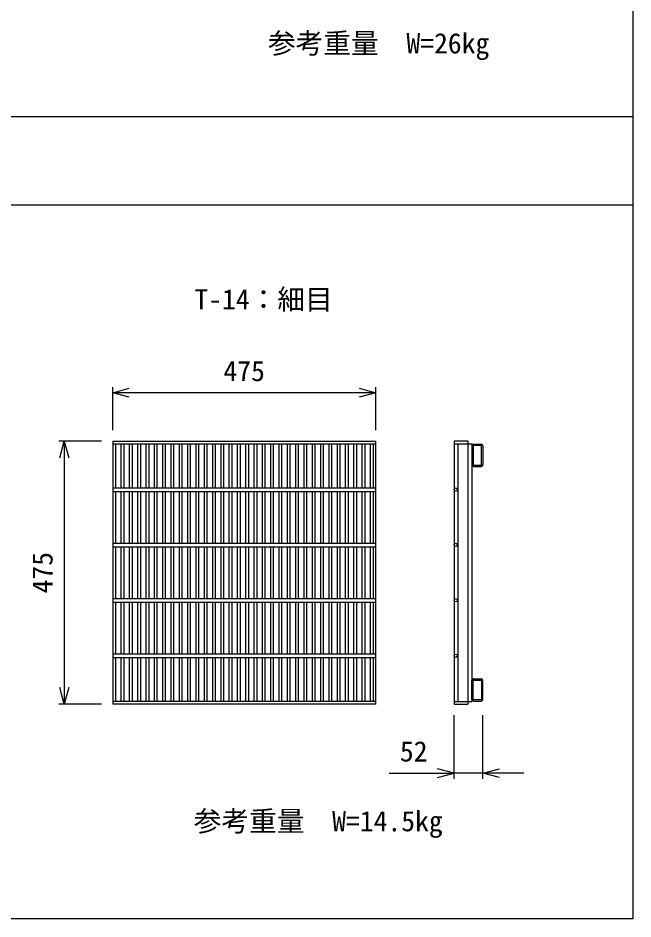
# Model space of a CAD drawing. Units: millimetres, scale not verified. Extents: x 12 to 21012, y 0 to 14850.
# Drawn here: x 7252 to 8362, y 1873 to 3500 of the extents above; entities that cross this region are included whole.
import ezdxf
from ezdxf.enums import TextEntityAlignment as Align

# ---------------------------------------------------------------- set-up
doc = ezdxf.new("R2010")
doc.units = ezdxf.units.MM
doc.header["$LTSCALE"] = 25
for name, color, linetype, lineweight in [('DIM', 7, 'Continuous', 25), ('HATCH', 6, 'Continuous', 25), ('TXT', 7, 'Continuous', 25)]:
    doc.layers.add(name, color=color, linetype=linetype, lineweight=lineweight)
doc.styles.add('ＭＳ ゴシック', font='')
doc.styles.get('ＭＳ ゴシック').set_extended_font_data('MS Gothic')

msp = doc.modelspace()

# ---------------------------------------------------------------- linework, layer by layer
at = {"layer": 'DIM'}
for p, q in [((7423.14, 2755.76), (7423.14, 2833.26)), ((7898.14, 2755.76), (7898.14, 2833.26)), ((7423.14, 2823.26), (7453.14, 2831.3)), ((7898.14, 2823.26), (7423.14, 2823.26)), ((7453.14, 2815.22), (7423.14, 2823.26)), ((7868.14, 2831.3), (7898.14, 2823.26)), ((7898.14, 2823.26), (7868.14, 2815.22)), ((7403.14, 2735.76), (7325.64, 2735.76)), ((7327.6, 2705.76), (7335.64, 2735.76)), ((7335.64, 2735.76), (7335.64, 2260.76)), ((7335.64, 2735.76), (7343.68, 2705.76)), ((7335.64, 2260.76), (7327.6, 2290.76)), ((7343.68, 2290.76), (7335.64, 2260.76)), ((7403.14, 2260.76), (7325.64, 2260.76)), ((8039.46, 2126.04), (8039.46, 2240.76)), ((8091.46, 2126.04), (8091.46, 2240.76)), ((7922.2, 2136.04), (8039.46, 2136.04)), ((8039.46, 2136.04), (8009.46, 2144.08)), ((8009.46, 2128), (8039.46, 2136.04)), ((8091.46, 2136.04), (8039.46, 2136.04)), ((8091.46, 2136.04), (8121.46, 2144.08)), ((8165.42, 2136.04), (8091.46, 2136.04)), ((8121.46, 2128), (8091.46, 2136.04))]:
    msp.add_line(p, q, dxfattribs=at)
at = {"layer": 'HATCH'}
for p, q in [((7423.14, 2735.76), (7898.14, 2735.76)), ((7423.14, 2735.76), (7423.14, 2260.76)), ((7898.14, 2260.76), (7898.14, 2735.76)), ((8039.46, 2735.76), (8039.46, 2260.76)), ((8064.46, 2735.76), (8039.46, 2735.76)), ((8064.46, 2735.76), (8064.46, 2260.76)), ((7423.14, 2731.26), (7898.14, 2731.26)), ((7428.14, 2731.26), (7428.14, 2651.76)), ((7438.14, 2731.26), (7438.14, 2651.76)), ((7443.14, 2731.26), (7443.14, 2651.76)), ((7453.14, 2731.26), (7453.14, 2651.76)), ((7458.14, 2731.26), (7458.14, 2651.76)), ((7468.14, 2731.26), (7468.14, 2651.76)), ((7473.14, 2731.26), (7473.14, 2651.76)), ((7483.14, 2731.26), (7483.14, 2651.76)), ((7488.14, 2731.26), (7488.14, 2651.76)), ((7498.14, 2731.26), (7498.14, 2651.76)), ((7503.14, 2731.26), (7503.14, 2651.76)), ((7513.14, 2731.26), (7513.14, 2651.76)), ((7518.14, 2731.26), (7518.14, 2651.76)), ((7528.14, 2731.26), (7528.14, 2651.76)), ((7533.14, 2731.26), (7533.14, 2651.76)), ((7543.14, 2731.26), (7543.14, 2651.76)), ((7548.14, 2731.26), (7548.14, 2651.76)), ((7558.14, 2731.26), (7558.14, 2651.76)), ((7563.14, 2731.26), (7563.14, 2651.76)), ((7573.14, 2731.26), (7573.14, 2651.76)), ((7578.14, 2731.26), (7578.14, 2651.76)), ((7588.14, 2731.26), (7588.14, 2651.76)), ((7593.14, 2731.26), (7593.14, 2651.76)), ((7603.14, 2731.26), (7603.14, 2651.76)), ((7608.14, 2731.26), (7608.14, 2651.76)), ((7618.14, 2731.26), (7618.14, 2651.76)), ((7623.14, 2731.26), (7623.14, 2651.76)), ((7633.14, 2731.26), (7633.14, 2651.76)), ((7638.14, 2731.26), (7638.14, 2651.76)), ((7648.14, 2731.26), (7648.14, 2651.76)), ((7653.14, 2731.26), (7653.14, 2651.76)), ((7663.14, 2731.26), (7663.14, 2651.76)), ((7668.14, 2731.26), (7668.14, 2651.76)), ((7678.14, 2731.26), (7678.14, 2651.76)), ((7683.14, 2731.26), (7683.14, 2651.76)), ((7693.14, 2731.26), (7693.14, 2651.76)), ((7698.14, 2731.26), (7698.14, 2651.76)), ((7708.14, 2731.26), (7708.14, 2651.76)), ((7713.14, 2731.26), (7713.14, 2651.76)), ((7723.14, 2731.26), (7723.14, 2651.76)), ((7728.14, 2731.26), (7728.14, 2651.76)), ((7738.14, 2731.26), (7738.14, 2651.76)), ((7743.14, 2731.26), (7743.14, 2651.76)), ((7753.14, 2731.26), (7753.14, 2651.76)), ((7758.14, 2731.26), (7758.14, 2651.76)), ((7768.14, 2731.26), (7768.14, 2651.76)), ((7773.14, 2731.26), (7773.14, 2651.76)), ((7783.14, 2731.26), (7783.14, 2651.76)), ((7788.14, 2731.26), (7788.14, 2651.76)), ((7798.14, 2731.26), (7798.14, 2651.76)), ((7803.14, 2731.26), (7803.14, 2651.76)), ((7813.14, 2731.26), (7813.14, 2651.76)), ((7818.14, 2731.26), (7818.14, 2651.76)), ((7828.14, 2731.26), (7828.14, 2651.76)), ((7833.14, 2731.26), (7833.14, 2651.76)), ((7843.14, 2731.26), (7843.14, 2651.76)), ((7848.14, 2731.26), (7848.14, 2651.76)), ((7858.14, 2731.26), (7858.14, 2651.76)), ((7863.14, 2731.26), (7863.14, 2651.76)), ((7873.14, 2731.26), (7873.14, 2651.76)), ((7878.14, 2731.26), (7878.14, 2651.76)), ((7888.14, 2731.26), (7888.14, 2651.76)), ((7893.14, 2731.26), (7893.14, 2651.76)), ((8039.46, 2731.26), (8071.46, 2731.26)), ((8046.46, 2731.26), (8046.46, 2265.26)), ((8071.46, 2731.26), (8071.46, 2265.26)), ((8071.46, 2727.26), (8071.46, 2693.26)), ((8089.16, 2727.96), (8073.76, 2727.96)), ((8073.76, 2727.96), (8073.76, 2692.56)), ((8074.46, 2730.26), (8088.46, 2730.26)), ((8089.16, 2692.56), (8089.16, 2727.96)), ((8091.46, 2727.26), (8091.46, 2693.26)), ((8073.76, 2692.56), (8089.16, 2692.56)), ((8074.46, 2690.26), (8088.46, 2690.26)), ((7423.14, 2651.76), (7898.14, 2651.76)), ((7423.14, 2644.76), (7898.14, 2644.76)), ((7428.14, 2644.76), (7428.14, 2551.76)), ((7438.14, 2644.76), (7438.14, 2551.76)), ((7443.14, 2644.76), (7443.14, 2551.76)), ((7453.14, 2644.76), (7453.14, 2551.76)), ((7458.14, 2644.76), (7458.14, 2551.76)), ((7468.14, 2644.76), (7468.14, 2551.76)), ((7473.14, 2644.76), (7473.14, 2551.76)), ((7483.14, 2644.76), (7483.14, 2551.76)), ((7488.14, 2644.76), (7488.14, 2551.76)), ((7498.14, 2644.76), (7498.14, 2551.76)), ((7503.14, 2644.76), (7503.14, 2551.76)), ((7513.14, 2644.76), (7513.14, 2551.76)), ((7518.14, 2644.76), (7518.14, 2551.76)), ((7528.14, 2644.76), (7528.14, 2551.76)), ((7533.14, 2644.76), (7533.14, 2551.76)), ((7543.14, 2644.76), (7543.14, 2551.76)), ((7548.14, 2644.76), (7548.14, 2551.76)), ((7558.14, 2644.76), (7558.14, 2551.76)), ((7563.14, 2644.76), (7563.14, 2551.76)), ((7573.14, 2644.76), (7573.14, 2551.76)), ((7578.14, 2644.76), (7578.14, 2551.76)), ((7588.14, 2644.76), (7588.14, 2551.76)), ((7593.14, 2644.76), (7593.14, 2551.76)), ((7603.14, 2644.76), (7603.14, 2551.76)), ((7608.14, 2644.76), (7608.14, 2551.76)), ((7618.14, 2644.76), (7618.14, 2551.76)), ((7623.14, 2644.76), (7623.14, 2551.76)), ((7633.14, 2644.76), (7633.14, 2551.76)), ((7638.14, 2644.76), (7638.14, 2551.76)), ((7648.14, 2644.76), (7648.14, 2551.76)), ((7653.14, 2644.76), (7653.14, 2551.76)), ((7663.14, 2644.76), (7663.14, 2551.76)), ((7668.14, 2644.76), (7668.14, 2551.76)), ((7678.14, 2644.76), (7678.14, 2551.76)), ((7683.14, 2644.76), (7683.14, 2551.76)), ((7693.14, 2644.76), (7693.14, 2551.76)), ((7698.14, 2644.76), (7698.14, 2551.76)), ((7708.14, 2644.76), (7708.14, 2551.76)), ((7713.14, 2644.76), (7713.14, 2551.76)), ((7723.14, 2644.76), (7723.14, 2551.76)), ((7728.14, 2644.76), (7728.14, 2551.76)), ((7738.14, 2644.76), (7738.14, 2551.76)), ((7743.14, 2644.76), (7743.14, 2551.76)), ((7753.14, 2644.76), (7753.14, 2551.76)), ((7758.14, 2644.76), (7758.14, 2551.76)), ((7768.14, 2644.76), (7768.14, 2551.76)), ((7773.14, 2644.76), (7773.14, 2551.76)), ((7783.14, 2644.76), (7783.14, 2551.76)), ((7788.14, 2644.76), (7788.14, 2551.76)), ((7798.14, 2644.76), (7798.14, 2551.76)), ((7803.14, 2644.76), (7803.14, 2551.76)), ((7813.14, 2644.76), (7813.14, 2551.76)), ((7818.14, 2644.76), (7818.14, 2551.76)), ((7828.14, 2644.76), (7828.14, 2551.76)), ((7833.14, 2644.76), (7833.14, 2551.76)), ((7843.14, 2644.76), (7843.14, 2551.76)), ((7848.14, 2644.76), (7848.14, 2551.76)), ((7858.14, 2644.76), (7858.14, 2551.76)), ((7863.14, 2644.76), (7863.14, 2551.76)), ((7873.14, 2644.76), (7873.14, 2551.76)), ((7878.14, 2644.76), (7878.14, 2551.76)), ((7888.14, 2644.76), (7888.14, 2551.76)), ((7893.14, 2644.76), (7893.14, 2551.76)), ((7423.14, 2551.76), (7898.14, 2551.76)), ((7423.14, 2544.76), (7898.14, 2544.76)), ((7428.14, 2544.76), (7428.14, 2451.76)), ((7438.14, 2544.76), (7438.14, 2451.76)), ((7443.14, 2544.76), (7443.14, 2451.76)), ((7453.14, 2544.76), (7453.14, 2451.76)), ((7458.14, 2544.76), (7458.14, 2451.76)), ((7468.14, 2544.76), (7468.14, 2451.76)), ((7473.14, 2544.76), (7473.14, 2451.76)), ((7483.14, 2544.76), (7483.14, 2451.76)), ((7488.14, 2544.76), (7488.14, 2451.76)), ((7498.14, 2544.76), (7498.14, 2451.76)), ((7503.14, 2544.76), (7503.14, 2451.76)), ((7513.14, 2544.76), (7513.14, 2451.76)), ((7518.14, 2544.76), (7518.14, 2451.76)), ((7528.14, 2544.76), (7528.14, 2451.76)), ((7533.14, 2544.76), (7533.14, 2451.76)), ((7543.14, 2544.76), (7543.14, 2451.76)), ((7548.14, 2544.76), (7548.14, 2451.76)), ((7558.14, 2544.76), (7558.14, 2451.76)), ((7563.14, 2544.76), (7563.14, 2451.76)), ((7573.14, 2544.76), (7573.14, 2451.76)), ((7578.14, 2544.76), (7578.14, 2451.76)), ((7588.14, 2544.76), (7588.14, 2451.76)), ((7593.14, 2544.76), (7593.14, 2451.76)), ((7603.14, 2544.76), (7603.14, 2451.76)), ((7608.14, 2544.76), (7608.14, 2451.76)), ((7618.14, 2544.76), (7618.14, 2451.76)), ((7623.14, 2544.76), (7623.14, 2451.76)), ((7633.14, 2544.76), (7633.14, 2451.76)), ((7638.14, 2544.76), (7638.14, 2451.76)), ((7648.14, 2544.76), (7648.14, 2451.76)), ((7653.14, 2544.76), (7653.14, 2451.76)), ((7663.14, 2544.76), (7663.14, 2451.76)), ((7668.14, 2544.76), (7668.14, 2451.76)), ((7678.14, 2544.76), (7678.14, 2451.76)), ((7683.14, 2544.76), (7683.14, 2451.76)), ((7693.14, 2544.76), (7693.14, 2451.76)), ((7698.14, 2544.76), (7698.14, 2451.76)), ((7708.14, 2544.76), (7708.14, 2451.76)), ((7713.14, 2544.76), (7713.14, 2451.76)), ((7723.14, 2544.76), (7723.14, 2451.76)), ((7728.14, 2544.76), (7728.14, 2451.76)), ((7738.14, 2544.76), (7738.14, 2451.76)), ((7743.14, 2544.76), (7743.14, 2451.76)), ((7753.14, 2544.76), (7753.14, 2451.76)), ((7758.14, 2544.76), (7758.14, 2451.76)), ((7768.14, 2544.76), (7768.14, 2451.76)), ((7773.14, 2544.76), (7773.14, 2451.76)), ((7783.14, 2544.76), (7783.14, 2451.76)), ((7788.14, 2544.76), (7788.14, 2451.76)), ((7798.14, 2544.76), (7798.14, 2451.76)), ((7803.14, 2544.76), (7803.14, 2451.76)), ((7813.14, 2544.76), (7813.14, 2451.76)), ((7818.14, 2544.76), (7818.14, 2451.76)), ((7828.14, 2544.76), (7828.14, 2451.76)), ((7833.14, 2544.76), (7833.14, 2451.76)), ((7843.14, 2544.76), (7843.14, 2451.76)), ((7848.14, 2544.76), (7848.14, 2451.76)), ((7858.14, 2544.76), (7858.14, 2451.76)), ((7863.14, 2544.76), (7863.14, 2451.76)), ((7873.14, 2544.76), (7873.14, 2451.76)), ((7878.14, 2544.76), (7878.14, 2451.76)), ((7888.14, 2544.76), (7888.14, 2451.76)), ((7893.14, 2544.76), (7893.14, 2451.76)), ((7423.14, 2451.76), (7898.14, 2451.76)), ((7423.14, 2444.76), (7898.14, 2444.76)), ((7428.14, 2444.76), (7428.14, 2351.76)), ((7438.14, 2444.76), (7438.14, 2351.76)), ((7443.14, 2444.76), (7443.14, 2351.76)), ((7453.14, 2444.76), (7453.14, 2351.76)), ((7458.14, 2444.76), (7458.14, 2351.76)), ((7468.14, 2444.76), (7468.14, 2351.76)), ((7473.14, 2444.76), (7473.14, 2351.76)), ((7483.14, 2444.76), (7483.14, 2351.76)), ((7488.14, 2444.76), (7488.14, 2351.76)), ((7498.14, 2444.76), (7498.14, 2351.76)), ((7503.14, 2444.76), (7503.14, 2351.76)), ((7513.14, 2444.76), (7513.14, 2351.76)), ((7518.14, 2444.76), (7518.14, 2351.76)), ((7528.14, 2444.76), (7528.14, 2351.76)), ((7533.14, 2444.76), (7533.14, 2351.76)), ((7543.14, 2444.76), (7543.14, 2351.76)), ((7548.14, 2444.76), (7548.14, 2351.76)), ((7558.14, 2444.76), (7558.14, 2351.76)), ((7563.14, 2444.76), (7563.14, 2351.76)), ((7573.14, 2444.76), (7573.14, 2351.76)), ((7578.14, 2444.76), (7578.14, 2351.76)), ((7588.14, 2444.76), (7588.14, 2351.76)), ((7593.14, 2444.76), (7593.14, 2351.76)), ((7603.14, 2444.76), (7603.14, 2351.76)), ((7608.14, 2444.76), (7608.14, 2351.76)), ((7618.14, 2444.76), (7618.14, 2351.76)), ((7623.14, 2444.76), (7623.14, 2351.76)), ((7633.14, 2444.76), (7633.14, 2351.76)), ((7638.14, 2444.76), (7638.14, 2351.76)), ((7648.14, 2444.76), (7648.14, 2351.76)), ((7653.14, 2444.76), (7653.14, 2351.76)), ((7663.14, 2444.76), (7663.14, 2351.76)), ((7668.14, 2444.76), (7668.14, 2351.76)), ((7678.14, 2444.76), (7678.14, 2351.76)), ((7683.14, 2444.76), (7683.14, 2351.76)), ((7693.14, 2444.76), (7693.14, 2351.76)), ((7698.14, 2444.76), (7698.14, 2351.76)), ((7708.14, 2444.76), (7708.14, 2351.76)), ((7713.14, 2444.76), (7713.14, 2351.76)), ((7723.14, 2444.76), (7723.14, 2351.76)), ((7728.14, 2444.76), (7728.14, 2351.76)), ((7738.14, 2444.76), (7738.14, 2351.76)), ((7743.14, 2444.76), (7743.14, 2351.76)), ((7753.14, 2444.76), (7753.14, 2351.76)), ((7758.14, 2444.76), (7758.14, 2351.76)), ((7768.14, 2444.76), (7768.14, 2351.76)), ((7773.14, 2444.76), (7773.14, 2351.76)), ((7783.14, 2444.76), (7783.14, 2351.76)), ((7788.14, 2444.76), (7788.14, 2351.76)), ((7798.14, 2444.76), (7798.14, 2351.76)), ((7803.14, 2444.76), (7803.14, 2351.76)), ((7813.14, 2444.76), (7813.14, 2351.76)), ((7818.14, 2444.76), (7818.14, 2351.76)), ((7828.14, 2444.76), (7828.14, 2351.76)), ((7833.14, 2444.76), (7833.14, 2351.76)), ((7843.14, 2444.76), (7843.14, 2351.76)), ((7848.14, 2444.76), (7848.14, 2351.76)), ((7858.14, 2444.76), (7858.14, 2351.76)), ((7863.14, 2444.76), (7863.14, 2351.76)), ((7873.14, 2444.76), (7873.14, 2351.76)), ((7878.14, 2444.76), (7878.14, 2351.76)), ((7888.14, 2444.76), (7888.14, 2351.76)), ((7893.14, 2444.76), (7893.14, 2351.76)), ((7423.14, 2351.76), (7898.14, 2351.76)), ((7423.14, 2344.76), (7898.14, 2344.76)), ((7428.14, 2344.76), (7428.14, 2265.26)), ((7438.14, 2344.76), (7438.14, 2265.26)), ((7443.14, 2344.76), (7443.14, 2265.26)), ((7453.14, 2344.76), (7453.14, 2265.26)), ((7458.14, 2344.76), (7458.14, 2265.26)), ((7468.14, 2344.76), (7468.14, 2265.26)), ((7473.14, 2344.76), (7473.14, 2265.26)), ((7483.14, 2344.76), (7483.14, 2265.26)), ((7488.14, 2344.76), (7488.14, 2265.26)), ((7498.14, 2344.76), (7498.14, 2265.26)), ((7503.14, 2344.76), (7503.14, 2265.26)), ((7513.14, 2344.76), (7513.14, 2265.26)), ((7518.14, 2344.76), (7518.14, 2265.26)), ((7528.14, 2344.76), (7528.14, 2265.26)), ((7533.14, 2344.76), (7533.14, 2265.26)), ((7543.14, 2344.76), (7543.14, 2265.26)), ((7548.14, 2344.76), (7548.14, 2265.26)), ((7558.14, 2344.76), (7558.14, 2265.26)), ((7563.14, 2344.76), (7563.14, 2265.26)), ((7573.14, 2344.76), (7573.14, 2265.26)), ((7578.14, 2344.76), (7578.14, 2265.26)), ((7588.14, 2344.76), (7588.14, 2265.26)), ((7593.14, 2344.76), (7593.14, 2265.26)), ((7603.14, 2344.76), (7603.14, 2265.26)), ((7608.14, 2344.76), (7608.14, 2265.26)), ((7618.14, 2344.76), (7618.14, 2265.26)), ((7623.14, 2344.76), (7623.14, 2265.26)), ((7633.14, 2344.76), (7633.14, 2265.26)), ((7638.14, 2344.76), (7638.14, 2265.26)), ((7648.14, 2344.76), (7648.14, 2265.26)), ((7653.14, 2344.76), (7653.14, 2265.26)), ((7663.14, 2344.76), (7663.14, 2265.26)), ((7668.14, 2344.76), (7668.14, 2265.26)), ((7678.14, 2344.76), (7678.14, 2265.26)), ((7683.14, 2344.76), (7683.14, 2265.26)), ((7693.14, 2344.76), (7693.14, 2265.26)), ((7698.14, 2344.76), (7698.14, 2265.26)), ((7708.14, 2344.76), (7708.14, 2265.26)), ((7713.14, 2344.76), (7713.14, 2265.26)), ((7723.14, 2344.76), (7723.14, 2265.26)), ((7728.14, 2344.76), (7728.14, 2265.26)), ((7738.14, 2344.76), (7738.14, 2265.26)), ((7743.14, 2344.76), (7743.14, 2265.26)), ((7753.14, 2344.76), (7753.14, 2265.26)), ((7758.14, 2344.76), (7758.14, 2265.26)), ((7768.14, 2344.76), (7768.14, 2265.26)), ((7773.14, 2344.76), (7773.14, 2265.26)), ((7783.14, 2344.76), (7783.14, 2265.26)), ((7788.14, 2344.76), (7788.14, 2265.26)), ((7798.14, 2344.76), (7798.14, 2265.26)), ((7803.14, 2344.76), (7803.14, 2265.26)), ((7813.14, 2344.76), (7813.14, 2265.26)), ((7818.14, 2344.76), (7818.14, 2265.26)), ((7828.14, 2344.76), (7828.14, 2265.26)), ((7833.14, 2344.76), (7833.14, 2265.26)), ((7843.14, 2344.76), (7843.14, 2265.26)), ((7848.14, 2344.76), (7848.14, 2265.26)), ((7858.14, 2344.76), (7858.14, 2265.26)), ((7863.14, 2344.76), (7863.14, 2265.26)), ((7873.14, 2344.76), (7873.14, 2265.26)), ((7878.14, 2344.76), (7878.14, 2265.26)), ((7888.14, 2344.76), (7888.14, 2265.26)), ((7893.14, 2344.76), (7893.14, 2265.26)), ((8071.46, 2269.26), (8071.46, 2303.26)), ((8073.76, 2303.96), (8089.16, 2303.96)), ((8073.76, 2268.56), (8073.76, 2303.96)), ((8074.46, 2306.26), (8088.46, 2306.26)), ((8089.16, 2303.96), (8089.16, 2268.56)), ((8091.46, 2269.26), (8091.46, 2303.26)), ((7898.14, 2265.26), (7423.14, 2265.26)), ((8039.46, 2265.26), (8071.46, 2265.26)), ((8089.16, 2268.56), (8073.76, 2268.56)), ((8074.46, 2266.26), (8088.46, 2266.26)), ((7898.14, 2260.76), (7423.14, 2260.76)), ((8039.46, 2260.76), (8064.46, 2260.76))]:
    msp.add_line(p, q, dxfattribs=at)
for centre in [(8042.46, 2648.26), (8042.46, 2548.26), (8042.46, 2448.26), (8042.46, 2348.26)]:
    msp.add_circle(centre, 3, dxfattribs=at)
for centre, start, end in [((8074.46, 2727.26), 90, 180), ((8088.46, 2727.26), 0, 90), ((8074.46, 2693.26), 180, 270), ((8088.46, 2693.26), 270, 0), ((8074.46, 2303.26), 90, 180), ((8088.46, 2303.26), 0, 90), ((8074.46, 2269.26), 180, 270), ((8088.46, 2269.26), 270, 0)]:
    msp.add_arc(centre, 3, start, end, dxfattribs=at)
at = {"layer": 'TXT'}
for p, q in [((8362.5, 5272.57), (8362.5, 1872.57)), ((2262.5, 3322.57), (8362.5, 3322.57)), ((2262.5, 3162.57), (8362.5, 3162.57)), ((8362.5, 1872.57), (2262.5, 1872.57))]:
    msp.add_line(p, q, dxfattribs=at)

# ---------------------------------------------------------------- texts
at = {"layer": 'DIM', "style": 'ＭＳ ゴシック'}
for s, p in [('参考重量\u3000W=26kg', (7703.45, 3425.37)), ('475', (7623.14, 2833.26)), ('52', (7941.71, 2146.04)), ('参考重量\u3000W=14.5kg', (7569.41, 2020.02))]:
    msp.add_text(s, height=36.66, dxfattribs=at).set_placement(p, align=Align.BOTTOM_LEFT)
msp.add_text('475', height=36.66, rotation=90, dxfattribs=at).set_placement((7325.64, 2460.76), align=Align.BOTTOM_LEFT)
at = {"layer": 'TXT', "style": 'ＭＳ ゴシック'}
msp.add_text('T-14：細目 ', height=36.66, dxfattribs=at).set_placement((7570.68, 2962.72), align=Align.BOTTOM_LEFT)

doc.saveas('drawing.dxf')
